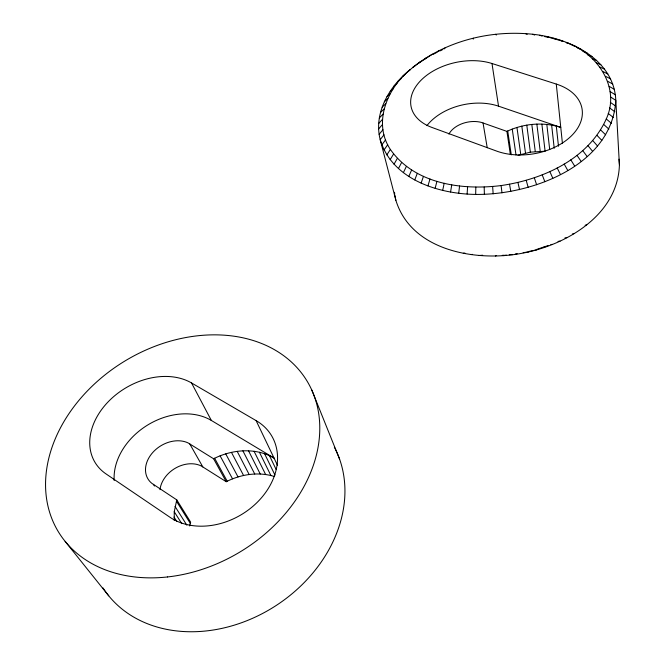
<?xml version="1.0" encoding="UTF-8"?>
<svg xmlns="http://www.w3.org/2000/svg" width="665" height="665" viewBox="0 0 665 665"><rect width="100%" height="100%" fill="white"/><g stroke="black" fill="none" stroke-linecap="round" stroke-linejoin="round"><path stroke-width="1" d="M569.456 43.699L566.148 42.56C596.688 52.552 620.969 87.306 606.264 118.977C588.001 159.359 542.765 179.517 501.094 185.568C462.067 190.481 414.553 184.047 390.38 149.459C372.633 122.934 387.238 88.121 410.014 69.817C389.599 86.076 373.356 112.817 380.197 139.65L395.875 200.298C411.369 250.68 475.059 261.694 520.371 253.581C565.2 245.875 618.009 215.418 619.414 164.721L615.815 100.357C613.978 58.803 568.941 37.996 532.682 34.248C490.546 29.825 445.982 40.806 412.699 67.547L420.563 61.546M383.971 134.845L380.197 139.65C391.951 179.384 438.293 193.972 475.675 194.413L475.832 187.081M475.675 194.413C531.643 195.103 611.95 165.568 615.815 100.357L610.512 96.957M174.263 520.554L174.238 511.759L176.782 499.881L151.886 483.372A27.98 21.471 -32.2 0 1 152.867 452.366A27.98 21.471 -32.2 0 1 188.27 443.015L213.606 458.767L226.225 481.718C240.838 474.286 258.369 471.535 274.221 476.456M467.104 194.047L467.611 186.74M458.725 193.241L459.565 185.992M450.571 192.01L451.743 184.828M442.699 190.365L444.178 183.274M189.616 525.94L190.647 522.15L176.782 499.881M473.197 39.144L473.43 38.204M435.143 188.32L436.922 181.329M427.944 185.884L429.997 179.01M421.136 183.075L423.455 176.341M414.752 179.916L417.312 173.341M408.825 176.433L411.61 170.016M403.381 172.642L406.365 166.4M398.443 168.569L401.61 162.509M512.042 254.836L512.241 254.471L509.257 254.762M394.021 164.238L397.346 158.378M390.139 159.683L393.597 154.014M386.814 154.912L390.38 149.459M384.038 149.966L387.695 144.729M381.835 144.87L385.559 139.85M379.125 134.33L382.924 129.75M378.626 128.935L382.425 124.579M378.676 123.499L382.458 119.368M379.291 118.046L383.032 114.131M444.004 49.019L445.284 47.722M380.438 112.593L384.129 108.894M382.126 107.173L385.733 103.69M384.32 101.803L387.836 98.536M437.188 52.211L438.717 50.806M387.022 96.516L390.43 93.449M390.214 91.321L393.481 88.462M432.391 54.139L418.36 63.358M393.863 86.251L396.988 83.582M424.337 59.393L426.332 57.73M397.961 81.321L400.929 78.836M407.404 71.945L415.118 65.577M402.475 76.541L405.276 74.239M503.688 255.659L506.273 255.061M213.606 458.767C232.102 449.332 255.618 447.271 274.022 458.027L211.354 420.455L191.52 382.94A64.231 47.88 -31.2 0 0 107.464 402.558A64.231 47.88 -31.2 0 0 106.126 473.987L170.107 517.353A66.55 52.286 -30.8 0 0 260.622 498.75A66.55 52.286 -30.8 0 0 256.116 420.621L191.52 382.94M433.09 54.372L436.373 52.643M448.917 134.081A23.25 15.528 -11.6 0 1 481.56 122.46L506.913 131.396C523.53 123.54 543.205 121.695 560.77 127.406L498.534 106.167A51.172 34.189 -11.6 0 0 426.93 125.61M439.748 51.014L442.3 49.817M495.367 256.042L496.339 255.618M536.788 249.375L548.085 245.56M517.985 155.352L530.354 152.152L545.109 151.221L541.875 124.106M585.109 225.26L586.738 224.745M529.041 251.42L536.788 249.807M478.991 255.51L482.657 255.227M572.374 233.972L574.161 233.556M523.147 252.675L528.642 251.902M564.918 237.945L567.287 237.513M471.044 254.595L472.433 254.363M515.225 254.022L517.212 253.722M558.035 241.403L560.063 241.137M463.306 253.265L464.926 253.074M550.861 244.521L552.549 244.404M502.291 255.343L504.278 255.252M543.455 247.28L544.776 247.305M544.743 36.608L549.24 37.473L546.705 36.583M550.246 37.722L562.981 41.288L559.922 40.249M491.992 63.508L556.281 84.064A55.203 36.367 -9.5 0 1 573.554 133.615A55.203 36.367 -9.5 0 1 496.697 151.113L432.026 127.481A53.025 34.156 -11.9 0 1 420.089 81.221A53.025 34.156 -11.9 0 1 491.992 63.508L498.534 106.167M553.43 38.246L556.231 39.21M572.083 45.195L575.632 46.434M577.694 48.138L581.468 49.493M539.781 35.245L542.05 36.085M582.947 51.38L586.946 52.868M587.827 54.904L592.025 56.533M532.682 34.248L534.677 35.045M592.291 58.711L596.688 60.49M596.322 62.768L600.894 64.721M525.45 33.583L527.162 34.356M599.896 67.074L604.635 69.21M602.989 71.604L607.868 73.931M605.574 76.35L610.578 78.869M607.635 81.28L612.748 84.006M609.148 86.367L614.352 89.318M610.113 91.604L615.374 94.779M226.225 481.718L201.362 466.024A27.24 21.272 -32.9 0 0 175.535 468.094A27.24 21.272 -32.9 0 0 159.974 489.673M610.329 102.393L615.649 106.034M609.564 107.896L614.867 111.778M608.209 113.441L613.479 117.564M606.264 118.977L611.476 123.349M603.737 124.496L608.866 129.11M600.628 129.958L605.649 134.812M596.962 135.328L601.85 140.431M592.739 140.589L597.469 145.918M587.993 145.693L592.532 151.254M65.145 541.393L108.744 595.848M495.708 34.264L496.298 35.054M582.731 150.623L587.062 156.408M576.996 155.344L581.094 161.337M153.366 484.336L154.463 486.057M174.022 517.071L176.732 521.302M174.238 511.759L181.794 523.654M175.02 506.406L186.84 525.167M176.366 501.061L190.248 523.313M570.794 159.824L574.643 166.017M189.758 443.921L202.825 466.93M564.186 164.039L567.752 170.423M214.612 458.235L227.197 481.194M220.107 455.824L232.542 478.842M225.734 453.863L238.02 476.93M231.445 452.366L243.573 475.475M237.181 451.352L249.159 474.502M242.891 450.828L254.737 474.012M248.535 450.804L260.239 474.012M557.187 167.962L560.47 174.529M254.063 451.269L265.634 474.502M259.425 452.233L270.871 475.483M264.57 453.688L274.994 475.084M269.45 455.625L276.183 469.581M256.116 420.621L277.579 465.467M549.847 171.578L552.823 178.303M311.777 390.031L339.632 459.257M542.208 174.853L544.859 181.72M534.311 177.771L536.63 184.762M526.198 180.315L528.176 187.414M517.927 182.468L519.548 189.658M394.786 194.986L395.875 200.298M509.54 184.222L510.803 191.478M483.048 122.967L487.221 147.721M507.719 130.98L511.277 154.879M506.913 131.396L510.329 154.288M512.241 129.077L515.998 154.987M516.954 127.456L520.745 154.405M521.817 126.134L525.5 153.116M526.788 125.136L530.354 152.152M531.817 124.463L535.267 151.512M536.855 124.114L540.204 151.196M501.094 185.568L501.992 192.875M546.821 124.43L549.714 149.567M551.642 125.095L554.219 148.245M556.306 126.084L558.475 146.242M556.281 84.064L562.44 143.54M394.52 192.293L394.694 194.089M618.99 159.159L619.414 164.721M492.624 186.491L493.164 193.831M484.187 186.998L484.378 194.338M334.345 447.196A135.502 108.669 -33.1 0 1 271.752 608.276A135.502 108.669 -33.1 0 1 103.017 587.935M114.181 480.487A61.587 47.282 -32.2 0 1 147.364 425.209A61.587 47.282 -32.2 0 1 211.354 420.455M167.43 576.962A145.394 111.479 -31.2 0 0 308.302 383.206A145.394 111.479 -31.2 0 0 72.269 408.917A145.394 111.479 -31.2 0 0 167.43 576.962"/></g></svg>
